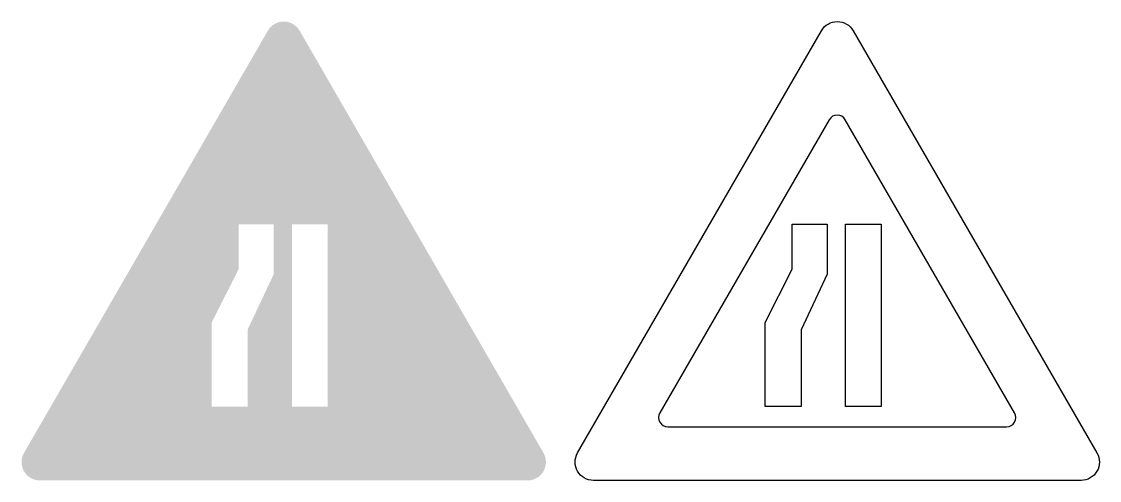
# Model space of a CAD drawing. Extents: x 622 to 1856, y 13 to 538.
import ezdxf

# ---------------------------------------------------------------- set-up
doc = ezdxf.new("R2010")
doc.units = 0
doc.header["$MEASUREMENT"] = 0

msp = doc.modelspace()

# ---------------------------------------------------------------- hatches: boundary and pattern name
h = msp.add_hatch(color=1)
edge = h.paths.add_edge_path()
edge.add_line((940.477, 527.7909999999999), (1219.48, 44.55669999999998))
edge.add_arc((1201.262571304782, 34.06414014307126), 21.02304736751068, -89.95250018822873, 29.94033881639899, ccw=False)
edge.add_line((1201.28, 13.0411), (643.284, 13.043))
edge.add_arc((643.3024210011044, 34.06491240245647), 21.02192047339717, 150.0540304409101, 269.9497930860266, ccw=False)
edge.add_line((625.087, 44.5587), (904.084, 527.7909999999999))
edge.add_arc((922.2805, 517.2637841203057), 21.0222474161943, 30.05065687870689, 149.9493431212931, ccw=False)
edge = h.paths.add_edge_path(flags=16)
edge.add_arc((1116.050688517891, 85.03728525814728), 10.60508934598252, 270.0503068552257, 389.9455535669114)
edge.add_line((1125.24, 90.3311), (931.462, 425.963))
edge.add_arc((922.2825, 420.6514854933663), 10.60544231063372, 30.05487035694171, 149.9451296430583)
edge.add_line((913.1030000000001, 425.963), (719.326, 90.3306))
edge.add_arc((728.5150184989974, 85.03661549146776), 10.60492022372141, 150.0528615176327, 269.9458725023028)
edge.add_line((728.505, 74.4317), (1116.06, 74.4322))
at = {"true_color": 0xffffff}
h = msp.add_hatch(color=7, dxfattribs=at)
edge = h.paths.add_edge_path()
edge.add_arc((1116.050688517891, 85.03728525814728), 10.60508934598252, 270.0503068552257, 389.9455535669114)
edge.add_line((1125.24, 90.3311), (931.462, 425.963))
edge.add_arc((922.2825, 420.6514854933663), 10.60544231063372, 30.05487035694171, 149.9451296430583)
edge.add_line((913.1030000000001, 425.963), (719.326, 90.3306))
edge.add_arc((728.5150184989974, 85.03661549146776), 10.60492022372141, 150.0528615176327, 269.9458725023028)
edge.add_line((728.505, 74.4317), (1116.06, 74.4322))
h.paths.add_polyline_path([(910.829, 249.158), (880.9119999999999, 185.586), (880.9119999999999, 97.5365), (839.7769999999999, 97.5365), (839.7769999999999, 193.745), (870.7139999999999, 254.938), (870.7139999999999, 306.272), (910.829, 306.272)], flags=16)
h.paths.add_polyline_path([(931.566, 306.272), (972.701, 306.272), (972.701, 97.5365), (931.566, 97.5365)], flags=16)

# ---------------------------------------------------------------- linework, layer by layer
for points in [[(1573.835457709251, 527.7909999999999), (1852.838457709252, 44.5567, -0.576727), (1834.638457709251, 13.0411), (1276.642457709251, 13.043, -0.5767439999999999), (1258.445457709252, 44.5587), (1537.442457709251, 527.7909999999999, -0.576761)], [(1749.418457709251, 74.4322, 0.576741), (1758.598457709251, 90.3311), (1564.820457709252, 425.963, 0.576712), (1546.461457709252, 425.963), (1352.684457709252, 90.3306, 0.576728), (1361.863457709251, 74.4317)]]:
    msp.add_lwpolyline(points, format="xyb", close=True)
for points in [[(1544.187457709251, 249.158), (1514.270457709251, 185.586), (1514.270457709251, 97.5365), (1473.135457709251, 97.5365), (1473.135457709251, 193.745), (1504.072457709251, 254.938), (1504.072457709251, 306.272), (1544.187457709251, 306.272)], [(1564.924457709251, 306.272), (1606.059457709252, 306.272), (1606.059457709252, 97.5365), (1564.924457709251, 97.5365)]]:
    msp.add_lwpolyline(points, close=True)

doc.saveas('drawing.dxf')
